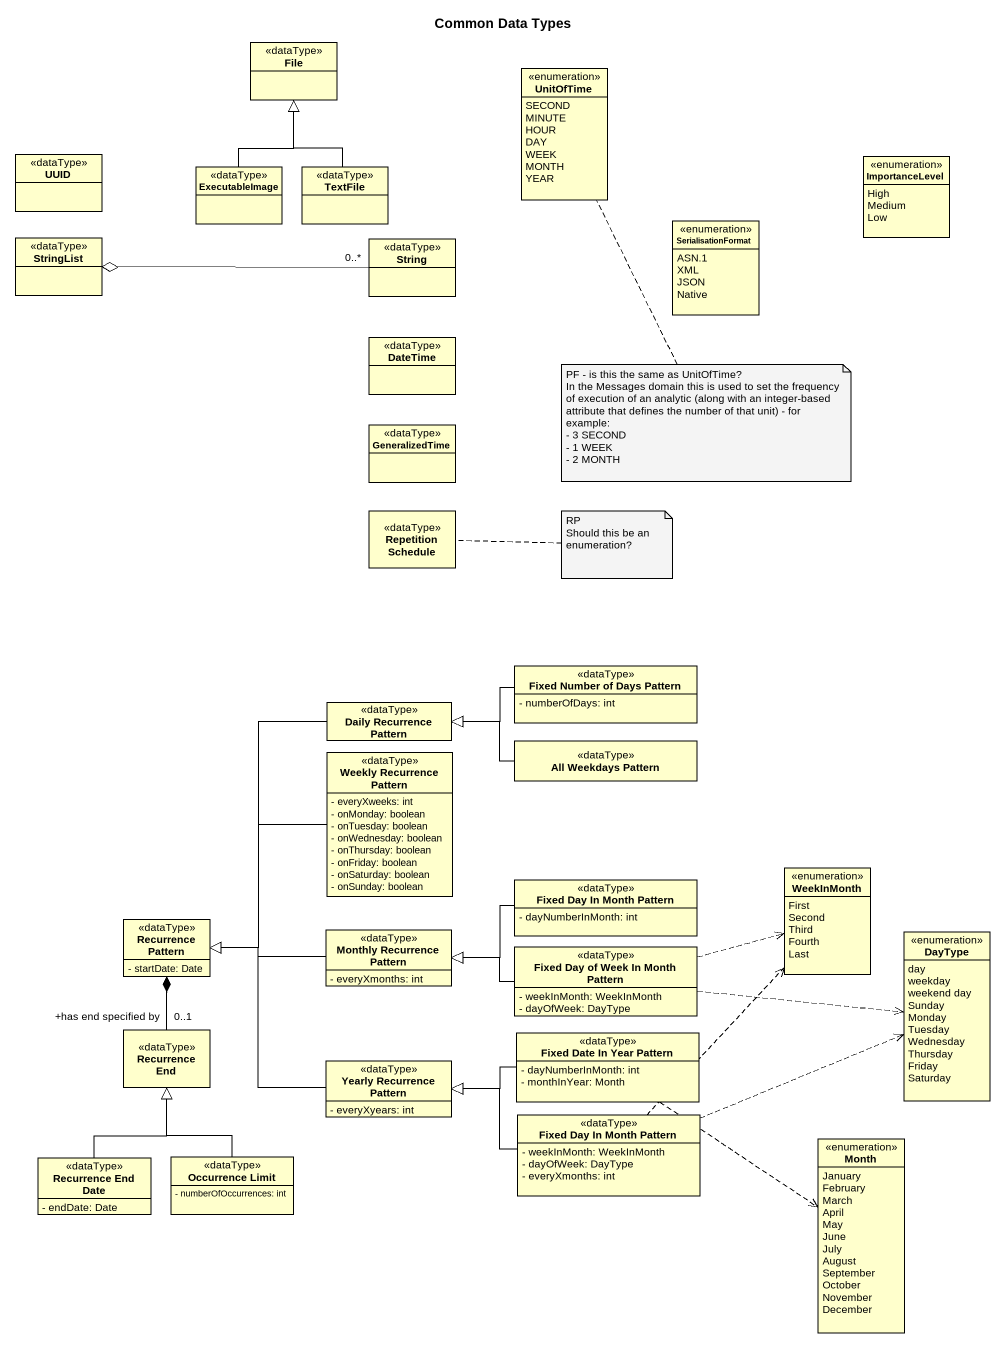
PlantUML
@startuml
title Common Data Types
hide circle
hide empty members
skinparam classAttributeIconSize 0
class "File" as File_ <<dataType>>
enum UnitOfTime {
  SECOND
  MINUTE
  HOUR
  DAY
  WEEK
  MONTH
  YEAR
}
class UUID <<dataType>>
class ExecutableImage <<dataType>>
class TextFile <<dataType>>
enum ImportanceLevel {
  High
  Medium
  Low
}
enum SerialisationFormat {
  ASN.1
  XML
  JSON
  Native
}
class StringList <<dataType>>
class String <<dataType>>
class DateTime <<dataType>>
class GeneralizedTime <<dataType>>
class "Repetition Schedule" as Repetition_Schedule <<dataType>>
class "Fixed Number of Days Pattern" as Fixed_Number_of_Days_Pattern <<dataType>> {
  - numberOfDays: int
}
class "Daily Recurrence Pattern" as Daily_Recurrence_Pattern <<dataType>>
class "Weekly Recurrence Pattern" as Weekly_Recurrence_Pattern <<dataType>> {
  - everyXweeks: int
  - onMonday: boolean
  - onTuesday: boolean
  - onWednesday: boolean
  - onThursday: boolean
  - onFriday: boolean
  - onSaturday: boolean
  - onSunday: boolean
}
class "All Weekdays Pattern" as All_Weekdays_Pattern <<dataType>>
class "Fixed Day In Month Pattern" as Fixed_Day_In_Month_Pattern <<dataType>> {
  - dayNumberInMonth: int
}
enum WeekInMonth {
  First
  Second
  Third
  Fourth
  Last
}
class "Recurrence Pattern" as Recurrence_Pattern <<dataType>> {
  - startDate: Date
}
class "Monthly Recurrence Pattern" as Monthly_Recurrence_Pattern <<dataType>> {
  - everyXmonths: int
}
class "Fixed Day of Week In Month Pattern" as Fixed_Day_of_Week_In_Month <<dataType>> {
  - weekInMonth: WeekInMonth
  - dayOfWeek: DayType
}
enum DayType {
  day
  weekday
  weekend day
  Sunday
  Monday
  Tuesday
  Wednesday
  Thursday
  Friday
  Saturday
}
class "Recurrence End" as Recurrence_End <<dataType>>
class "Yearly Recurrence Pattern" as Yearly_Recurrence_Pattern <<dataType>> {
  - everyXyears: int
}
class "Fixed Date In Year Pattern" as Fixed_Date_In_Year_Pattern <<dataType>> {
  - dayNumberInMonth: int
  - monthInYear: Month
}
class "Fixed Day In Month Pattern" as Fixed_Day_In_Month_Pattern_2 <<dataType>> {
  - weekInMonth: WeekInMonth
  - dayOfWeek: DayType
  - everyXmonths: int
}
enum Month {
  January
  February
  March
  April
  May
  June
  July
  August
  September
  October
  November
  December
}
class "Recurrence End Date" as Recurrence_End_Date <<dataType>> {
  - endDate: Date
}
class "Occurrence Limit" as Occurrence_Limit <<dataType>> {
  - numberOfOccurrences: int
}
ExecutableImage -up-|> File_
TextFile -up-|> File_
String "0..*" -left-o StringList
Fixed_Number_of_Days_Pattern -left-|> Daily_Recurrence_Pattern
Daily_Recurrence_Pattern --|> Recurrence_Pattern
Weekly_Recurrence_Pattern -left-|> Recurrence_Pattern
All_Weekdays_Pattern -left-|> Daily_Recurrence_Pattern
Fixed_Day_In_Month_Pattern -left-|> Monthly_Recurrence_Pattern
Monthly_Recurrence_Pattern -left-|> Recurrence_Pattern
Fixed_Day_of_Week_In_Month .right.> WeekInMonth
Fixed_Day_of_Week_In_Month -left-|> Monthly_Recurrence_Pattern
Fixed_Day_of_Week_In_Month .right.> DayType
Recurrence_End "+has end specified by\n0..1" -up-* Recurrence_Pattern
Yearly_Recurrence_Pattern -up-|> Recurrence_Pattern
Fixed_Date_In_Year_Pattern -left-|> Yearly_Recurrence_Pattern
Fixed_Date_In_Year_Pattern ..> Month
Fixed_Day_In_Month_Pattern_2 .up.> WeekInMonth
Fixed_Day_In_Month_Pattern_2 .right.> DayType
Fixed_Day_In_Month_Pattern_2 -left-|> Yearly_Recurrence_Pattern
Recurrence_End_Date -up-|> Recurrence_End
Occurrence_Limit -up-|> Recurrence_End
note bottom of UnitOfTime
  PF - is this the same as UnitOfTime?
  In the Messages domain this is used to set the frequency of execution of an analytic (along with an integer-based attribute that defines the number of that unit) - for example:
  - 3 SECOND
  - 1 WEEK
  - 2 MONTH
end note
note right of Repetition_Schedule
  RP
  Should this be an enumeration?
end note
@enduml
